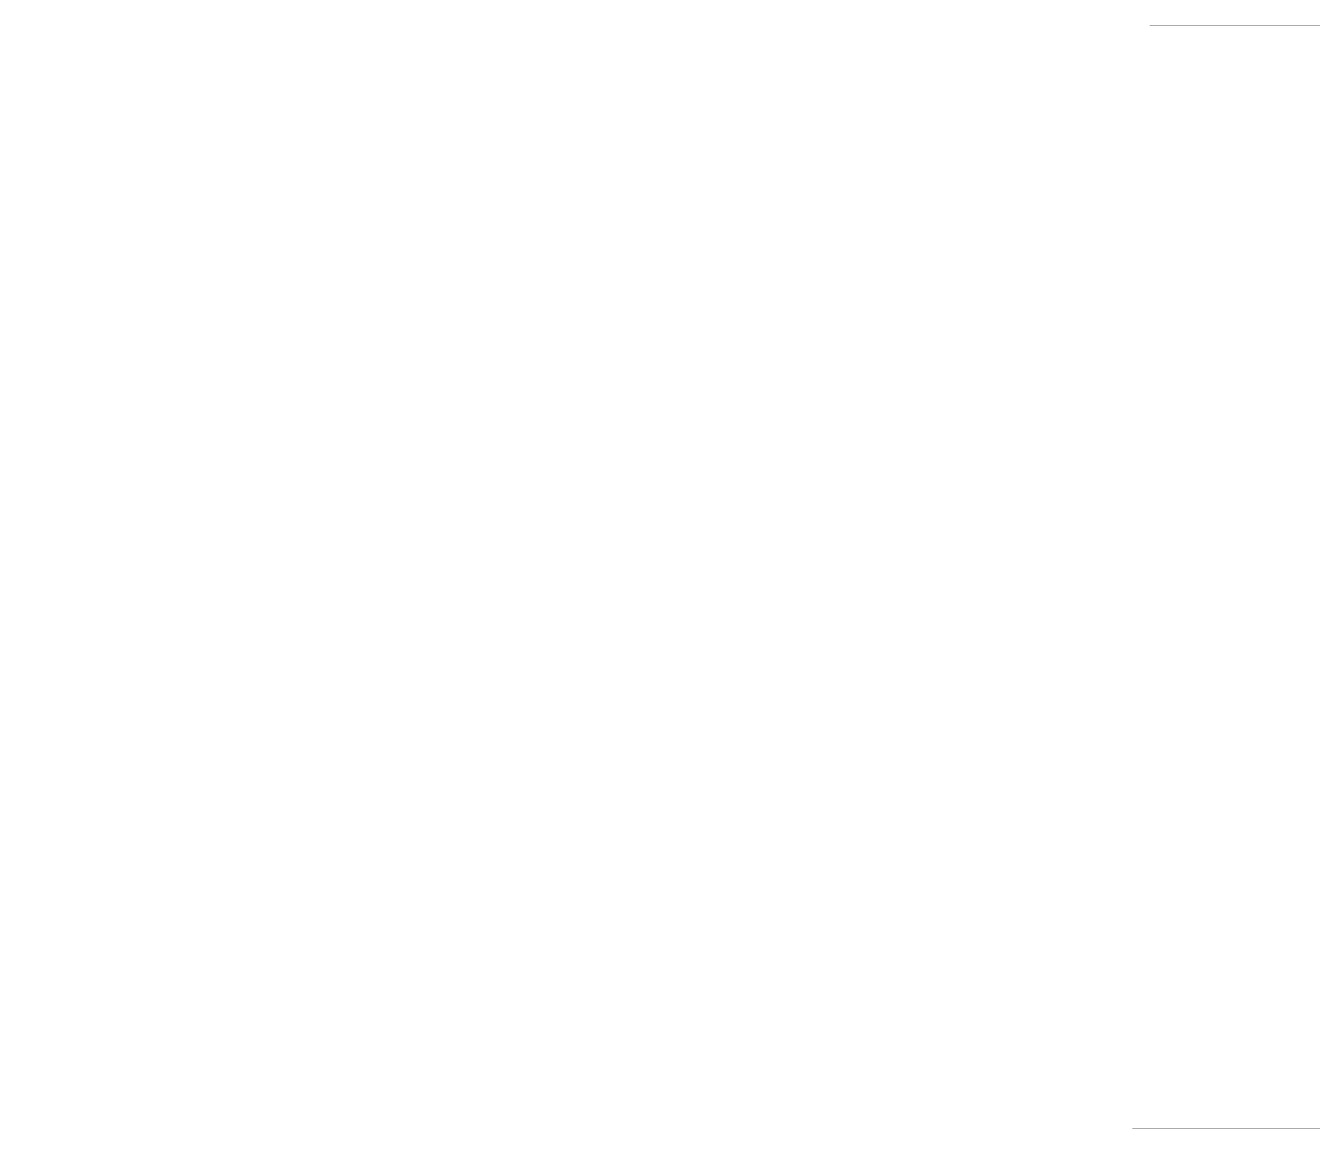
# Model space of a CAD drawing. Header units: millimetres. Extents: x -43 to 134, y -20 to 17.
# Drawn here: x -43.44 to -1.02, y -19.62 to 16.77 of the extents above; entities that cross this region are included whole.
import ezdxf

# ---------------------------------------------------------------- set-up
doc = ezdxf.new("R2010")
doc.units = ezdxf.units.MM
doc.header["$MEASUREMENT"] = 0
doc.layers.add('Bottom-Layer', color=7, linetype='Continuous', true_color=0x0000ff)
doc.layers.add('Top-Layer', color=7, linetype='Continuous', true_color=0xff0000)

msp = doc.modelspace()

# ---------------------------------------------------------------- linework, layer by layer
at = {"layer": 'Bottom-Layer', "const_width": 0.00508}
msp.add_lwpolyline([(-6.922, -19.622), (-6.922, 16.066), (112.078, 16.066), (112.078, -19.622)], close=True, dxfattribs=at)
at = {"layer": 'Top-Layer', "const_width": 0.00508}
msp.add_lwpolyline([(-6.35, -18.923), (-6.35, 16.764), (112.649, 16.764), (112.649, -18.923)], close=True, dxfattribs=at)

doc.saveas('drawing.dxf')
